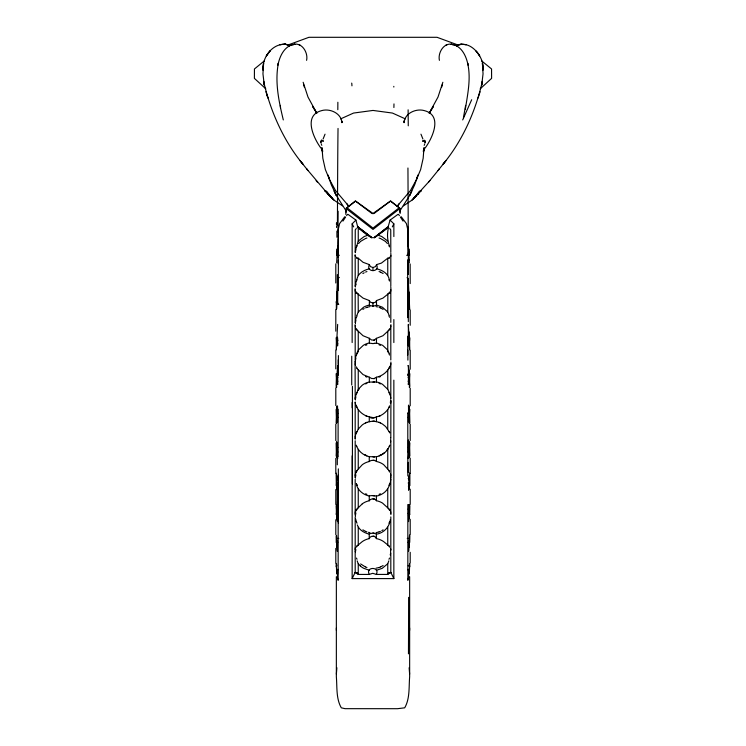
<?xml version="1.0" encoding="UTF-8"?>
<svg xmlns="http://www.w3.org/2000/svg" width="746" height="746" viewBox="0 0 746 746"><rect width="100%" height="100%" fill="white"/><g stroke="black" fill="none" stroke-linecap="round" stroke-linejoin="round"><path stroke-width="1.12" d="M265.8 88.821L254.395 78.367L254.442 68.977L264.289 60.939M336.343 564.172L336.343 567.035L336.623 564.013M336.343 535.348L336.343 542.566L336.437 541.997L337.845 542.155M336.343 505.089L336.343 514.721L336.437 513.257L337.854 513.267M336.343 386.577L336.343 373.513L336.511 377.168L337.947 377.262M336.343 349.846L336.343 337.612L337.388 337.229M336.343 308.928L336.343 301.412L336.437 302.857L337.145 300.498M337.332 573.972L336.577 571.324L336.371 563.426M336.483 542.183L336.381 536.169M336.623 519.813L336.623 504.576M336.511 483.035L336.343 473.178L336.343 485.73L336.511 483.035L337.873 483.016M336.623 457.68L336.623 441.371M336.539 452.001L336.343 442.695L336.343 456.31L336.539 452.001L337.891 451.992M336.567 417.303L336.343 409.181L336.343 422.945L336.567 417.303L337.91 417.294M336.353 386.717L336.605 377.243M336.427 348.69L336.651 340.232L337.985 340.241M336.623 308.741L336.707 300.479M336.623 291.565L336.623 301.953M336.67 262.881L337.341 249.033M336.866 573.972L336.866 569.478L338.218 569.431M336.866 541.176L337.397 540.225L337.397 551.49L336.866 545.279L336.866 541.176L337.341 541.176M337.406 521.613L336.875 511.094L337.416 508.931M337.434 490.402L336.875 479.799L337.444 476.153M337.733 458.594L336.884 447.544A15.554 0.699 -87.3 0 0 337.257 445.166M337.509 417.536L337.5 421.975L336.894 416.911L336.894 412.463L337.36 412.463M337.267 381.971A17.046 0.727 87.8 0 0 336.903 379.928L336.903 375.462L337.369 375.462M337.388 341.621L336.912 341.612L336.912 337.472L337.658 324.398M337.406 300.741L336.922 300.731L336.931 296.591L337.751 278.5L339.337 277.391M339.206 255.477L336.931 255.309L336.94 249.043M338.18 484.648L338.152 580.304C336.241 576.984 338.833 571.194 336.866 569.478M338.33 290.548L338.358 260.298M338.386 243.821L338.395 231.018L337.798 254.517L338.787 254.862M338.246 375.462L338.255 359.777M352.149 455.834L352.149 578.598L393.851 578.598L393.851 380.134M352.149 342.554L352.149 223.847L355.907 220.079L348.214 214.503L347.477 214.372L346.62 215.631M355.189 359.936L355.189 325.834M355.189 286.352L355.189 255.393M356.691 279.666L358.248 275.405L358.248 258.191L356.812 258.06M355.189 552.777L355.189 572.555L358.248 574.429L369.186 574.429C365.335 566.419 380.152 566.512 376.376 574.42L387.752 574.429L390.811 572.555L390.811 552.795M356.868 546.072L362.286 541.596A18.156 16.766 -0.3 0 1 369.195 538.621L369.27 533.866L372.795 533.026L376.338 533.94L376.394 538.603A18.202 16.701 1.3 0 1 383.621 541.587L389.132 546.072M362.267 503.82A18.165 17.578 -0.4 0 1 369.223 500.752L369.289 495.894L371.499 495.596L376.357 495.969L376.413 500.715A18.258 17.615 1.4 0 1 382.549 503.102L389.188 509.164M356.812 470.707L362.295 464.702A18.165 18.044 -0.3 0 1 369.242 461.532L369.251 456.701C363.852 455.498 359.05 451.815 356.812 446.714M355.618 434.75L358.248 429.099L362.295 424.884A18.165 18.165 0 0 1 369.27 421.732L369.279 416.846C362.966 415.457 357.446 410.524 355.618 404.285M390.382 365.624C388.069 371.405 382.605 375.965 376.488 377.234L376.422 382.027L369.354 382.073L369.298 377.187L363.05 374.595L356.905 368.403M389.412 329.713L382.94 335.737L376.506 338.311L376.441 343.104L372.916 343.608L369.373 343.132L369.317 338.274L363.05 335.737L356.588 329.713M389.235 293.038L382.94 298.111L376.525 300.582L376.469 305.3L372.944 306.242L369.401 305.328L369.345 300.554L363.05 298.111L356.765 293.038M389.188 258.06L387.752 258.191L381.43 263.086L376.553 264.625C380.423 272.616 365.447 272.616 369.363 264.606L363.05 262.294L358.248 258.191M372.944 306.242L372.944 302.979L370.389 302.195L369.345 300.554M372.963 270.593L372.963 267.525L370.408 266.592L369.363 264.606M389.188 470.707L383.658 464.665A18.137 17.979 3.8 0 0 380.218 462.688A18.268 18.128 1.6 0 0 376.441 461.494L376.441 456.766L369.317 456.683M389.552 432.298L385.673 426.581L382.567 424.11A18.249 18.249 0 0 0 376.46 421.667L376.46 416.911C382.017 415.858 386.624 411.951 389.319 407.092M389.188 353.362L387.752 350.107L387.752 331.196M389.188 315.549L387.752 311.968L387.855 293.728M389.431 245.956C382.567 226.653 398.476 219.333 373.923 237.732M390.811 325.853L390.811 359.936M390.811 252.325L390.745 229.945L389.701 228.509M393.86 319.568L393.851 342.554M393.86 236.575L393.851 223.847L390.093 220.079L397.786 214.503L398.523 214.372L399.38 215.631M409.377 547.312L409.377 535.656M409.377 489.04L409.377 474.335M409.377 441.371L409.377 457.68M409.377 423.252L409.377 406.225M409.386 387.51L409.386 370.1M409.386 332.073L409.386 349.249M337.733 384.526L337.584 366.016L338.227 365.643M337.63 337.789L337.612 345.948L336.912 341.612M338.749 304.424L337.696 303.948L337.751 278.5M372.077 237.732L357.894 226.896L357.343 227.082L358.257 227.996L358.248 241.014L355.618 249.677M336.353 630.379L336.362 627.955M320.752 142.365L321.423 140.22L323.428 140.826M409.647 534.91L409.517 542.183L408.155 542.155M409.647 505.751L409.498 513.285L408.146 513.267M345.808 214.428L346.013 209.691M336.502 309.264L336.707 304.014L338.031 304.004M399.884 212.19L399.949 210.437M409.629 563.426L409.423 571.324L408.668 573.972M336.362 674.151L336.875 667.745M390.904 400.136L390.811 437.147M336.931 255.309L336.978 254.554M465.635 105.373L463.434 117.644M337.584 366.016L337.267 371.032M337.518 405.88L337.267 409.078M408.566 490.402L409.125 479.799L408.556 476.153M408.594 521.613L409.125 511.094L408.584 508.931M409.657 485.73L409.657 473.178L409.657 485.73L408.342 486.14M322.048 148.333L322.011 147.764L322.841 158.301L325.368 169.584L329.685 179.917L335.467 190.398M337.472 442.854L337.267 445.008M390.587 442.117L390.792 437.501M408.267 384.526L408.733 381.56M355.171 438.937L355.441 435.962M355.385 477.953L355.655 475.025M390.372 402.868L390.643 399.94M409.134 541.176L408.603 551.49L408.603 540.225L409.134 541.176L408.659 541.176M355.385 399.697L355.655 396.807M355.385 516.073L355.655 513.201M355.385 360.84L355.655 358.033M355.385 552.544L355.655 549.783M355.385 322.878L355.655 320.193M355.385 399.837L355.711 396.546M407.213 254.862L408.202 254.517L408.36 252.95A24.87 0.867 -89.1 0 1 408.621 251.756L409.069 255.309L406.794 255.477M355.385 361.139L355.711 357.866M355.171 438.89L355.497 435.58M355.385 323.335L355.711 320.127M355.385 286.38L355.655 283.844M355.385 477.72L355.711 474.54M355.385 286.977L355.711 283.881M355.385 515.645L355.711 512.614M355.385 251.887L355.655 249.546M355.385 252.642L355.711 249.705M355.385 551.928L355.711 549.103M376.553 264.625L375.49 266.611L373 267.525M409.461 447.386L409.657 442.695L409.657 456.31L409.461 447.386L408.109 447.395M338.031 230.467L339.598 223.604L344.764 216.75M408.743 445.166A15.554 0.699 87.3 0 0 409.116 447.619L408.267 458.594M369.205 538.677C369.885 535.451 375.676 535.302 376.394 538.603M376.525 300.582L375.471 302.214L373 302.979M465.345 109.168C467.667 94.024 471.183 78.302 467.593 63.056L468.096 65.2M408.733 300.051L408.304 303.948L408.249 278.5L407.046 277.689M277.904 65.2L278.407 63.056C274.659 81.948 278.883 101.531 283.303 119.929M424.838 143.353L424.978 140.649L422.562 140.826M424.288 148.137L423.569 151.979M336.651 340.232L336.539 340.708L336.343 337.612M442.854 82.265L438.005 97.055L429.137 113.345M376.506 338.311L373.83 340.232M369.233 500.79C370.398 498.309 375.201 498.207 376.413 500.715M306.597 60.342C308.378 52.444 301.57 41.394 292.535 44.695L295.043 44.256L290.539 45.301L291.639 44.9C283.685 47.772 279.741 56.547 278.109 64.305M408.64 412.463L409.106 412.463L409.106 416.911L408.5 421.975L408.491 417.536M409.433 413.293L409.657 409.181L409.657 422.945L409.433 413.293L408.09 413.303M355.618 283.676L356.103 281.643M355.618 395.837L358.248 389.309L362.304 385.132A18.165 17.969 0.3 0 1 369.298 382.027M442.359 84.634L441.679 87.151M480.2 88.821L491.605 78.367L491.558 68.977L481.711 60.939M355.618 319.745L356.159 317.591M407.829 504.529L407.848 580.304L408.621 577.301L408.612 569.571L409.134 569.478L407.782 569.431M355.618 357.325L356.159 355.273M390.382 519.533C389.543 526.956 383.808 533.054 376.394 534.201M409.517 542.183L408.351 542.743M423.952 148.333L423.989 147.764L423.159 158.301L420.632 169.584L416.315 179.917L410.542 190.398M445.968 160.614L443.096 164.148C462.716 140.49 475.594 111.163 482.354 81.37L481.692 85.249L483.044 73.845L482.392 63.112L483.035 70.18C485.068 57.964 470.362 38.428 456.365 46.038M390.093 220.079L388.088 226.924L374.016 237.797M369.186 574.429L372.767 573.31L376.376 574.429M390.382 481.879C389.384 487.138 386.335 491.978 381.43 494.365A17.755 17.307 0.4 0 1 376.413 496.099M337.257 251.915L337.379 251.756A24.87 0.867 89.1 0 1 337.64 252.969L337.798 254.517M376.488 377.234L373.802 378.66M400.136 210.512L409.638 195.48L414.692 184.719L418.012 174.965M416.706 179.077L417.555 176.42M480.079 91.767L478.027 98.043M355.618 473.496L356.159 471.976M369.251 461.56C370.995 459.9 374.66 459.834 376.441 461.494M388.843 560.871L387.752 563.752L387.752 574.429M341.892 122.689C341.426 113.271 329.835 108.095 321.479 110.669C303.044 115.471 313.488 137.973 320.883 148.081M323.083 139.036L325.042 134.168M356.812 315.549L358.248 311.968L363.563 307.221A18.202 16.99 0.3 0 1 369.345 305.077M356.262 432.913L356.821 431.552M389.17 446.546L389.738 445.175M356.467 393.785L357.026 392.443M388.974 407.195L389.533 405.852M356.467 472.078L357.026 470.745M388.974 485.348L389.533 484.014M356.467 355.049L357.017 353.735M388.974 368.207L389.533 366.892M355.618 511.43L356.159 510.152M356.467 510.376L357.026 509.089M388.974 523.207L389.533 521.92M356.457 317.274L357.017 315.996M388.974 330.04L389.533 328.762M399.007 207.929L373 228.071L347.067 207.808L355.609 201.14L371.443 213.123A2.285 1.856 0 0 0 374.557 213.123L390.391 201.14L400.024 208.442L373 229.423L345.976 208.442L355.357 200.926L373 213.459L390.652 200.926L400.024 208.442M356.812 353.362L358.248 350.107L363.321 345.342A18.202 17.615 0.4 0 1 369.317 342.974M462.697 119.929L471.677 99.722M356.467 281.037L357.026 279.825M388.974 293.225L389.533 292.003M356.467 547.126L357.026 545.913M388.974 559.276L389.533 558.064M336.875 479.799L337.351 479.799M411.848 190.892L409.638 195.48L410.72 193.242M355.189 572.359L352.149 578.598M356.467 246.907L357.017 245.77M388.974 258.312L389.533 257.174M392.303 226.896L393.851 223.847M424.185 145.311L424.642 144.426M376.441 456.766C381.971 455.666 386.885 451.88 389.188 446.714M357.157 353.445L358.556 351.133M424.595 148.92L423.141 151.158M376.46 416.911L373.783 417.76L369.279 416.846M425.117 148.081C432.512 137.973 442.956 115.471 424.521 110.669C416.175 108.095 404.556 113.271 404.108 122.689M342.936 221.124L345.594 217.067M399.306 203.481L397.413 206.297M357.894 226.896L357.306 227.558M356.299 228.509L355.255 229.945L355.189 252.325M419.439 191.731L411.904 200.198L403.39 205.896M438.014 170.582L439.338 168.904L428.661 182.061M445.595 161.071L438.667 169.743M410.486 190.547L397.031 206.372M429.901 180.579L413.648 198.427L416.706 195.592M416.156 195.881L420.035 190.995L413.237 198.968L416.221 196.039M356.812 509.164L362.286 503.848M358.574 243.56L360.467 241.508M420.791 191.228L421.108 190.864L420.138 191.946M358.248 275.405C360.971 271.936 365.074 269.698 369.363 268.858M387.752 563.752L382.213 568.331L376.376 570.298M358.248 241.014L364.262 236.491L367.517 235.335L370.902 237.359M419.019 193.167L417.956 194.286L418.543 193.662M355.907 220.079L357.772 227.064L362.621 230.756M411.904 200.198L413.321 198.874M375.089 237.359L387.743 227.996M374.315 237.713L382.316 231.558M383.379 230.756L388.228 227.064L388.694 227.558M369.27 421.723L372.869 421.154L376.46 421.667M422.805 141.414L424.567 140.22M360.626 241.368L365.307 238.627M381.821 530.639L383.108 529.837M362.882 309.404L364.179 308.602M362.882 273.549L364.179 272.784M383.108 565.524L380.684 566.885M340.614 118.894L353.557 113.056L373 110.436L392.443 113.056L405.386 118.894M374.669 343.365L373.83 343.486M409.498 513.285L409.657 514.721L408.351 515.01M467.891 64.305C466.259 56.547 462.315 47.772 454.361 44.9L455.461 45.301L450.957 44.256L453.465 44.695C444.43 41.394 437.622 52.444 439.403 60.342M365.503 422.879L366.864 422.32M379.136 455.778L380.497 455.209M365.596 383.92L366.939 383.36M379.061 416.277L380.404 415.727M379.061 494.337L380.404 493.787M447.162 44.611L446.005 45.077M365.587 345.351L366.939 344.811M379.061 377.131L380.404 376.59M379.061 531.907L380.404 531.376M365.587 307.865L366.939 307.333M374.651 381.915L372.991 382.073M365.587 272.066L366.939 271.563M287.257 45.273L308.947 37.3L437.053 37.3L458.743 45.273M379.061 567.51L380.404 567.007M365.587 238.506L366.939 238.03M374.623 421.098L372.991 421.154M376.049 532.635L378.754 532.01M367.237 307.231L369.951 306.615M284.599 44.2C271.572 44.163 262.107 57.899 262.965 70.18L263.608 63.112L262.956 73.845L264.308 85.249L263.646 81.37C270.071 110.138 283.284 140.677 302.904 164.148L300.032 160.614M376.049 568.172L378.754 567.603M279.909 44.816L283.564 44.191M374.604 460.366L372.991 460.329M407.232 538.453L409.517 538.342M373 417.713L374.623 417.741M374.576 499.027L372.991 498.915M336.474 565.85L336.95 565.822M336.474 570.168L337.845 570.149M408.659 249.033L409.246 259.795L407.922 259.785M336.483 538.342L338.768 538.453M408.855 300.498L409.293 304.014L407.969 304.004M409.573 348.69L409.349 343.887L408.025 343.887M409.657 349.846L409.657 337.612L409.563 340.549L408.015 340.241M408.155 565.841L409.526 565.85M408.137 509.117L409.498 509.108M337.975 343.887L336.651 343.887M409.647 386.717L409.395 381.215L408.062 381.206M408.127 478.699L409.479 478.68M337.938 381.206L336.605 381.215M336.521 478.68L337.873 478.699M409.657 386.577L409.657 373.513L409.489 377.168L408.053 377.262M409.433 417.303L408.09 417.294M336.912 511.094L337.341 511.094M408.612 341.621L409.088 341.612L409.088 337.472L408.342 324.398L408.388 345.948L409.088 341.612M408.631 379.873L409.097 379.873L409.097 375.462L408.631 375.462M336.539 447.386L337.891 447.395M408.155 570.149L409.526 570.168M408.64 416.911L409.106 416.911M408.649 452.57L409.116 452.561M408.594 300.741L409.078 300.731L409.069 296.591L408.249 278.5M336.884 447.544L337.351 447.544M408.649 484.48L409.125 484.48M336.931 296.591L337.406 296.582M336.912 337.472L337.388 337.472M409.461 452.001L408.109 451.992M408.659 515.57L409.134 515.57M336.866 545.279L337.341 545.279M408.659 545.279L409.134 545.279M355.189 572.555L357.493 572.555M388.507 572.555L390.811 572.555M408.594 296.582L409.069 296.591M408.612 337.472L409.088 337.472M336.567 413.293L337.91 413.303M336.866 515.57L337.341 515.57M336.875 484.48L337.351 484.48M408.649 447.544L409.116 447.544M409.088 511.094L408.659 511.094M336.903 379.873L337.369 379.873M336.894 416.911L337.36 416.911M336.884 452.561L337.351 452.57M408.649 479.799L409.125 479.799M409.489 483.035L408.127 483.016M337.863 509.117L336.502 509.108L336.353 505.751M374.557 536.393L372.991 536.188M373 456.934L374.604 457.037M286.156 44.368L284.422 44.191L286.8 44.536L289.635 46.038M373 495.596L374.585 495.782M373 533.026L374.557 533.287M374.669 340.111L371.583 340.017L369.317 338.274M462.436 44.191L466.091 44.816M376.04 306.615L377.541 306.923M368.459 532.327L369.96 532.625M358.155 293.728L358.248 311.968M374.651 378.586L371.564 378.474L369.298 377.187M369.233 496.034C363.554 494.812 358.267 490.793 356.569 485.096M369.186 570.214L363.778 568.331A18.118 16.104 -2 0 1 360.327 565.981M376.525 305.03L382.437 307.221L387.752 311.968M376.506 342.927L382.689 345.351L387.752 350.107M369.214 534.117C364.253 532.952 358.985 529.949 357.269 524.904M376.543 268.84C382.194 269.977 388.312 273.474 389.309 279.666M379.061 238.03L380.404 238.506M378.483 235.335L381.738 236.491L387.752 241.014M365.596 567.007L366.939 567.51M379.061 271.563L380.404 272.066M379.052 307.333L380.404 307.865M365.596 531.376L366.939 531.907M299.995 45.077L298.838 44.611M379.061 344.801L380.404 345.351M365.596 376.59L366.939 377.131M365.596 493.787L366.939 494.337M379.061 383.36L380.404 383.92M365.596 415.727L366.939 416.277M379.136 422.32L380.497 422.879M365.503 455.209L366.864 455.778M342.61 205.896L334.096 200.198L325.965 190.995L332.763 198.968L328.949 195.238L306.662 168.904L307.986 170.582M380.702 238.627L385.374 241.368M380.702 272.187L383.108 273.54M365.298 566.876L360.626 563.939M407.773 365.643L408.416 366.016L408.733 371.032M380.693 307.995L383.108 309.385M362.892 529.846L365.298 531.245M321.423 140.22L323.195 141.414M363.684 231.558L371.685 237.713M357.912 226.924L371.984 237.797M358.257 227.996L367.517 235.335M329.779 196.039L332.352 198.427L329.294 195.592M332.679 198.874L334.096 200.198M327.457 193.662L328.044 194.286L326.981 193.167M357.157 560.871L358.248 563.743L360.337 565.962M348.969 206.372L335.514 190.547M385.533 241.499L387.416 243.56M325.862 191.946L324.892 190.864L325.209 191.228M329.844 195.881L326.561 191.731M316.099 180.579L317.339 182.061M389.552 393.105L387.752 389.309L382.577 384.376A18.249 18.081 -2 0 0 376.478 381.952M307.333 169.743L300.405 161.071M401.236 216.75L406.402 223.604L407.969 230.467M345.864 210.512L336.362 195.48L331.308 184.719L327.988 174.965M348.587 206.297L346.694 203.481M322.859 151.158L321.405 148.92M387.435 351.124L388.265 352.392M400.406 217.067L403.064 221.124M316.863 113.345L307.995 97.055L303.146 82.265M321.349 144.426L321.806 145.311M352.149 223.847L353.697 226.896M388.974 245.76L389.533 246.907M356.467 257.174L357.017 258.312M390.811 572.359L393.851 578.598M388.974 279.825L389.533 281.037M356.467 292.003L357.017 293.225M388.974 545.913L389.533 547.135M356.467 558.064L357.017 559.276M388.974 315.987L389.533 317.264M356.467 328.772L357.026 330.049M388.974 509.089L389.533 510.376M356.467 521.92L357.017 523.207M388.974 353.725L389.533 355.049M356.467 366.892L357.017 368.216M388.974 470.745L389.533 472.078M356.467 484.014L357.017 485.348M388.974 392.443L389.533 393.785M356.467 405.852L357.017 407.195M389.179 431.552L389.738 432.913M356.262 445.175L356.821 446.546M420.958 134.168L422.917 139.036M266.909 94.91L267.973 98.043L265.912 91.683M328.445 176.42L329.294 179.077M304.321 87.151L303.641 84.634M355.628 518.974L356.355 521.631M410.151 263.972L410.197 283.592M322.431 151.97L321.703 148.128M320.78 141.208L321.162 143.353M337.267 300.051L337.696 303.948M409.377 564.013L409.657 567.035L409.657 564.172M409.125 667.745L409.638 674.151M337.267 381.56L337.556 384.46M408.733 445.008L408.528 442.854M408.733 409.078L408.482 405.88M409.293 300.479L409.657 308.928M399.987 209.691L400.136 213.468M390.559 550.669L390.643 552.087M280.365 105.373L280.515 107.909M390.811 440.783L390.904 477.533M355.096 361.661L355.189 398.364M390.559 476.228L390.643 477.85M409.293 304.014L409.498 309.264M346.051 210.437L346.116 212.19M409.246 259.795L409.33 262.881M425.22 141.208L425.239 142.374M409.638 627.955L409.647 630.379M408.202 254.517L407.605 231.018L407.624 245.844M409.349 340.232L409.349 343.887M409.395 377.243L409.395 381.215M409.06 249.043L409.069 255.309M408.416 366.016L408.444 384.46M407.642 260.298L407.708 317.656M407.726 336.194L407.745 355.021M407.782 412.799L407.82 475.967M407.754 374.1L407.754 375.462M410.197 309.823L410.197 325.293M410.197 350.154L410.197 369.261M410.197 388.088L410.197 405.815M410.197 424.008L410.197 440.606M410.197 458.119L410.197 473.328M410.197 489.208L410.197 504.427M410.197 519.309L410.197 534.518M410.197 552.301L410.197 563.062M409.657 505.089L409.657 514.721M409.657 535.348L409.657 542.566M409.647 576.677L409.647 676.781C408.789 687.103 410.011 698.629 404.696 707.823L397.469 708.7L345.081 708.672L341.304 707.823C335.989 698.629 337.211 687.103 336.353 676.781L336.353 576.677M409.377 292.152L409.377 308.741M409.377 504.576L409.377 518.722M409.134 569.478L409.134 573.972M390.811 255.412L390.811 286.352M390.811 289.644L390.811 322.403M390.811 363.498L390.811 398.364M390.811 479.296L390.811 513.416M390.811 516.885L390.811 549.522M387.752 258.191L387.752 275.405M387.752 369.932L387.752 389.309M387.752 409.489L387.752 429.099M387.752 449.362L387.752 468.87M387.752 488.854L387.752 507.905M387.752 527.226L387.752 545.466M358.248 331.196L358.248 350.107M358.248 369.923L358.248 389.309M358.248 409.489L358.248 429.099M358.248 449.362L358.248 468.87M358.248 488.844L358.248 507.905M358.248 527.226L358.248 545.466M358.248 563.743L358.248 574.429M355.189 289.616L355.189 322.403M355.189 437.147L355.189 401.963A17.895 17.811 0 0 0 355.404 403.558M355.189 440.755L355.189 475.715M355.189 479.277L355.189 513.416M355.189 516.857L355.189 549.522M352.14 402.514L352.14 407.782M336.614 385.328L336.614 387.51M336.623 406.225L336.623 423.252M336.623 474.335L336.623 489.04M336.623 535.656L336.623 547.312M335.803 263.86L335.803 282.995M335.803 309.515L335.803 331.177M335.803 349.986L335.803 368.869M335.803 387.761L335.803 405.544M335.803 423.98L335.803 440.578M335.803 458.352L335.803 473.253M335.803 489.553L335.803 504.464M335.803 519.757L335.803 534.668M335.803 548.403L335.803 563.314M336.493 222.858A223.287 0.587 89.9 0 1 336.521 224.518M336.903 231.12A231.708 0.643 -89.9 0 1 336.931 237.265M336.586 226.066A229.609 0.485 89.9 0 1 336.595 227.511M338.33 476.284A287.135 0.849 -89.9 0 1 338.339 468.87M338.46 475.174A276.561 0.541 -90 0 1 338.432 523.338M338.097 456.683A290.315 0.532 -90 0 1 338.125 409.228M337.425 225.208A318.169 1.24 -90 0 1 338.031 128.433M338.386 364.514A351.18 2.005 90 0 1 338.395 355.581M337.276 295.006A359.74 2.648 89.9 0 1 337.332 274.612M338.013 232.51A347.589 1.128 -89.9 0 1 338.106 211.211M337.994 257.044A332.772 1.082 90 0 1 338.013 245.154M338.227 263.646A329.228 0.494 -90 0 1 338.255 247.392M338.33 255.43A327.009 1.072 90 0 1 338.358 238.673M336.968 300.153A20.851 0.802 88.9 0 1 337.267 300.218M337.817 109.699A345.295 0.55 -89.9 0 1 337.863 102.249M337.257 371.377A17.82 0.494 -87.3 0 1 336.894 375.742M407.745 226.784A328.585 1.305 -89.9 0 1 407.764 242.012M408.118 109.821A347.589 1.427 -90 0 1 408.258 125.813M407.875 350.06A351.18 2.275 -90 0 1 407.885 360.122M408.304 304.881A341.519 1.287 -90 0 1 408.323 321.638M407.941 167.999A318.169 1.007 89.9 0 1 408.388 274.425M408.621 597.36A283.732 1.138 89.9 0 1 408.463 653.841M336.959 253.901A26.073 0.895 89.4 0 1 337.257 251.775M351.711 83.104A351.077 2.369 89.9 0 1 351.953 85.837M351.73 385.011A330.786 1.082 90 0 1 351.739 356.215M352.41 386.344A299.659 0.541 90 0 1 352.42 483.912M393.804 86.359A351.972 1.623 89.9 0 1 393.823 87.03M393.897 107.517A333.21 2.033 -89.9 0 1 393.981 103.908M337.313 464.795A277.102 0.783 -89.9 0 1 337.332 445.791M337.211 507.7A280.291 0.951 -89.9 0 1 337.22 489.712M337.472 513.099A277.092 0.541 -89.9 0 1 337.481 501.48M337.257 409.349A16.682 0.606 -87.2 0 1 336.884 412.631M337.546 417.947A300.023 1.072 -89.9 0 1 337.556 406.682M408.733 300.218A20.851 0.802 -88.9 0 1 409.032 300.153M409.106 375.742A17.82 0.494 87.3 0 1 408.743 371.377M408.51 405.115A300.694 1.147 89.9 0 1 408.528 417.154M409.106 412.277A16.682 0.587 87.1 0 1 408.733 408.789M408.733 381.971A17.046 0.727 -87.8 0 1 409.097 379.928M408.379 439.926A277.102 0.504 89.9 0 1 408.388 452.123M408.323 462.361A280.291 0.532 89.9 0 1 408.332 472.582M408.547 504.613A277.092 0.569 89.9 0 1 408.556 516.67M390.82 253.36A17.895 15.153 0 0 1 390.755 256.568M355.18 256.083A17.895 15.153 0 0 1 355.105 254.722M390.82 287.219A17.895 16.188 0 0 1 390.205 293.131M355.795 293.131A17.895 16.188 0 0 1 355.105 288.674M355.404 285.727A17.895 16.188 0 0 1 355.795 284.226M390.596 327.718A17.895 16.971 0.1 0 1 390.205 329.303M355.795 329.303A17.895 16.971 0.1 0 1 355.404 327.718M355.18 326.161A17.895 16.971 0.1 0 1 355.105 324.631M390.895 324.631A17.895 16.971 0.1 0 1 390.764 326.701M355.404 365.232A17.895 17.494 0.2 0 1 355.18 363.619M390.895 362.052A17.895 17.494 0.2 0 1 390.596 365.232M390.857 401.404A17.895 17.811 0 0 1 390.596 403.558M373 418.133A17.895 17.811 0 0 1 370.818 418.002M355.143 399.241A17.895 17.811 0 0 1 355.404 397.077M358.024 390.578A17.895 17.811 0 0 1 359.106 389.095M389.636 393.767A17.895 17.811 0 0 1 390.205 395.417M390.596 397.077A17.895 17.811 0 0 1 390.82 398.718M387.976 448.682A17.895 17.885 0.7 0 1 386.894 450.174M384.274 452.785A17.895 17.885 0.7 0 1 379.583 455.526M366.417 455.526A17.895 17.885 0.7 0 1 364.785 454.78M390.857 478.298A17.895 17.634 -0.1 0 1 390.596 480.433M357.11 485.32A17.895 17.634 -0.1 0 1 356.364 483.716M355.105 477.226A17.895 17.634 -0.1 0 1 355.404 474.018M390.596 474.018A17.895 17.634 -0.1 0 1 390.82 475.64M355.105 514.656A17.895 17.046 0 0 1 355.795 509.966M390.205 509.966A17.895 17.046 0 0 1 390.895 514.656M390.596 553.392A17.895 16.132 0 0 1 390.205 554.893M355.18 551.909A17.895 16.132 0 0 1 355.404 547.517M390.82 549.009A17.895 16.132 0 0 1 390.895 550.455M336.502 223.213A223.063 0.578 89.9 0 1 336.521 224.882M404.006 122.102L404.09 121.066L404.006 122.102M433.473 106.268L429.565 112.646L433.473 106.268M266.369 55.847L270.052 50.952L266.369 55.847M457.811 45.096L459.2 44.536L457.811 45.096M460.012 44.35L461.755 44.173L460.012 44.35M285.83 44.331L284.245 44.173L285.83 44.331M288.189 45.096L286.8 44.536L288.189 45.096M476.181 51.222L478.699 54.383L476.181 51.222M479.631 55.847L478.512 54.132L479.631 55.847M316.472 112.59L312.527 106.268L316.435 112.646M335.28 193.242L334.152 190.892L336.362 195.48L335.28 193.242M341.938 121.318L341.994 122.391L341.938 121.318M355.422 362.5L355.357 361.223L355.422 362.5"/></g></svg>
